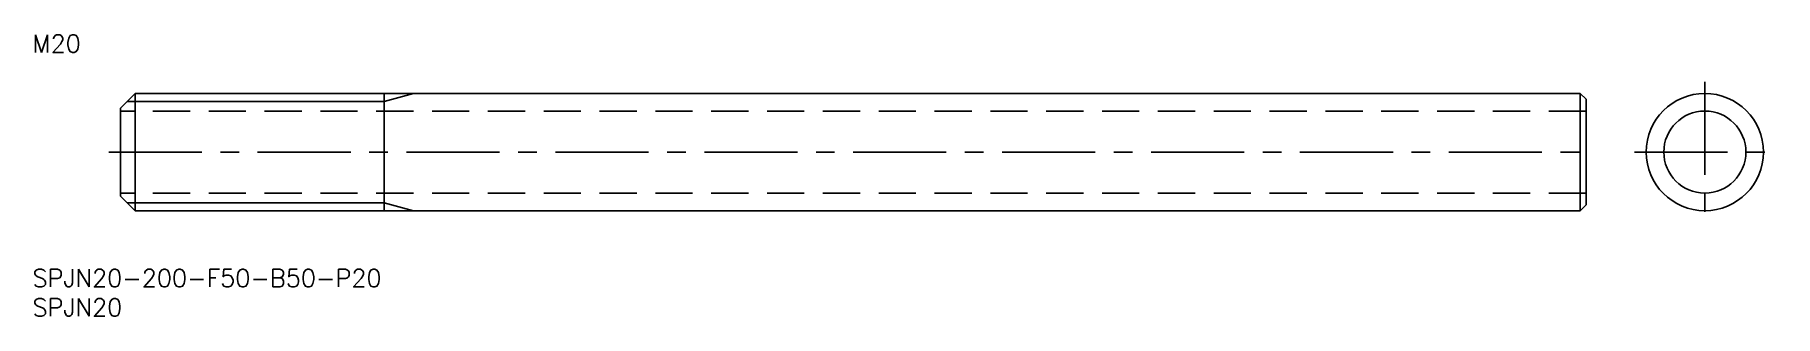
# Model space of a CAD drawing. Extents: x 0 to 297, y -8 to 40.
import ezdxf

# ---------------------------------------------------------------- set-up
doc = ezdxf.new("R2010")
doc.units = 0
doc.header["$LTSCALE"] = 0.5
doc.linetypes.add('CENTER', pattern=[50.8, 31.75, -6.35, 6.35, -6.35])
doc.linetypes.add('DASHED', pattern=[19.05, 12.7, -6.35])
for name, color, linetype in [('MSM_CENTER', 1, 'CENTER'), ('MSM_CONTINUOUS', 7, 'CONTINUOUS'), ('MSM_DASHED', 4, 'DASHED'), ('MSM_NARROW', 5, 'CONTINUOUS'), ('MSM_PART_NUMBER', 7, 'CONTINUOUS')]:
    doc.layers.add(name, color=color, linetype=linetype)
doc.styles.get("Standard").update_dxf_attribs({"font": 'txt.shx', "height": 1, "bigfont": 'bigfont.shx'})

# ---------------------------------------------------------------- blocks, each defined once
blk = doc.blocks.new('*U4')
at = {"layer": 'MSM_PART_NUMBER'}
blk.add_text('SPJN20-200-F50-B50-P20', height=3, dxfattribs=at).set_placement((0, -3))
blk = doc.blocks.new('*U5')
at = {"layer": 'MSM_PART_NUMBER'}
blk.add_text('SPJN20', height=3, dxfattribs=at).set_placement((0, -8))
blk = doc.blocks.new('*U6')
at = {"layer": 'MSM_PART_NUMBER'}
blk.add_text('M20', height=3, dxfattribs=at).set_placement((0, 37))

msp = doc.modelspace()

# ---------------------------------------------------------------- linework, layer by layer
at = {"layer": 'MSM_CENTER'}
for p, q in [((285.27, 32), (285.27, 8)), ((13, 20), (267, 20)), ((273.27, 20), (297.27, 20))]:
    msp.add_line(p, q, dxfattribs=at)
at = {"layer": 'MSM_CONTINUOUS'}
for p, q in [((17.5, 30), (15, 27.5)), ((264, 30), (17.5, 30)), ((17.5, 30), (17.5, 10)), ((60, 30), (60, 10)), ((264, 30), (264, 10)), ((265, 29), (264, 30)), ((15, 12.5), (15, 27.5)), ((265, 29), (265, 11)), ((17.5, 10), (15, 12.5)), ((264, 10), (17.5, 10)), ((265, 11), (264, 10))]:
    msp.add_line(p, q, dxfattribs=at)
for radius in [10, 7]:
    msp.add_circle((285.27, 20), radius, dxfattribs=at)
at = {"layer": 'MSM_DASHED'}
for p, q in [((265, 27), (15, 27)), ((265, 13), (15, 13))]:
    msp.add_line(p, q, dxfattribs=at)
at = {"layer": 'MSM_NARROW'}
for p, q in [((60, 28.65), (65, 30)), ((60, 28.65), (16.15, 28.65)), ((60, 11.35), (16.15, 11.35)), ((60, 11.35), (65, 10))]:
    msp.add_line(p, q, dxfattribs=at)

# ---------------------------------------------------------------- block references
at = {"layer": 'MSM_CONTINUOUS'}
for name in ['*U6', '*U4', '*U5']:
    msp.add_blockref(name, (0, 0), dxfattribs=at)

doc.saveas('drawing.dxf')
